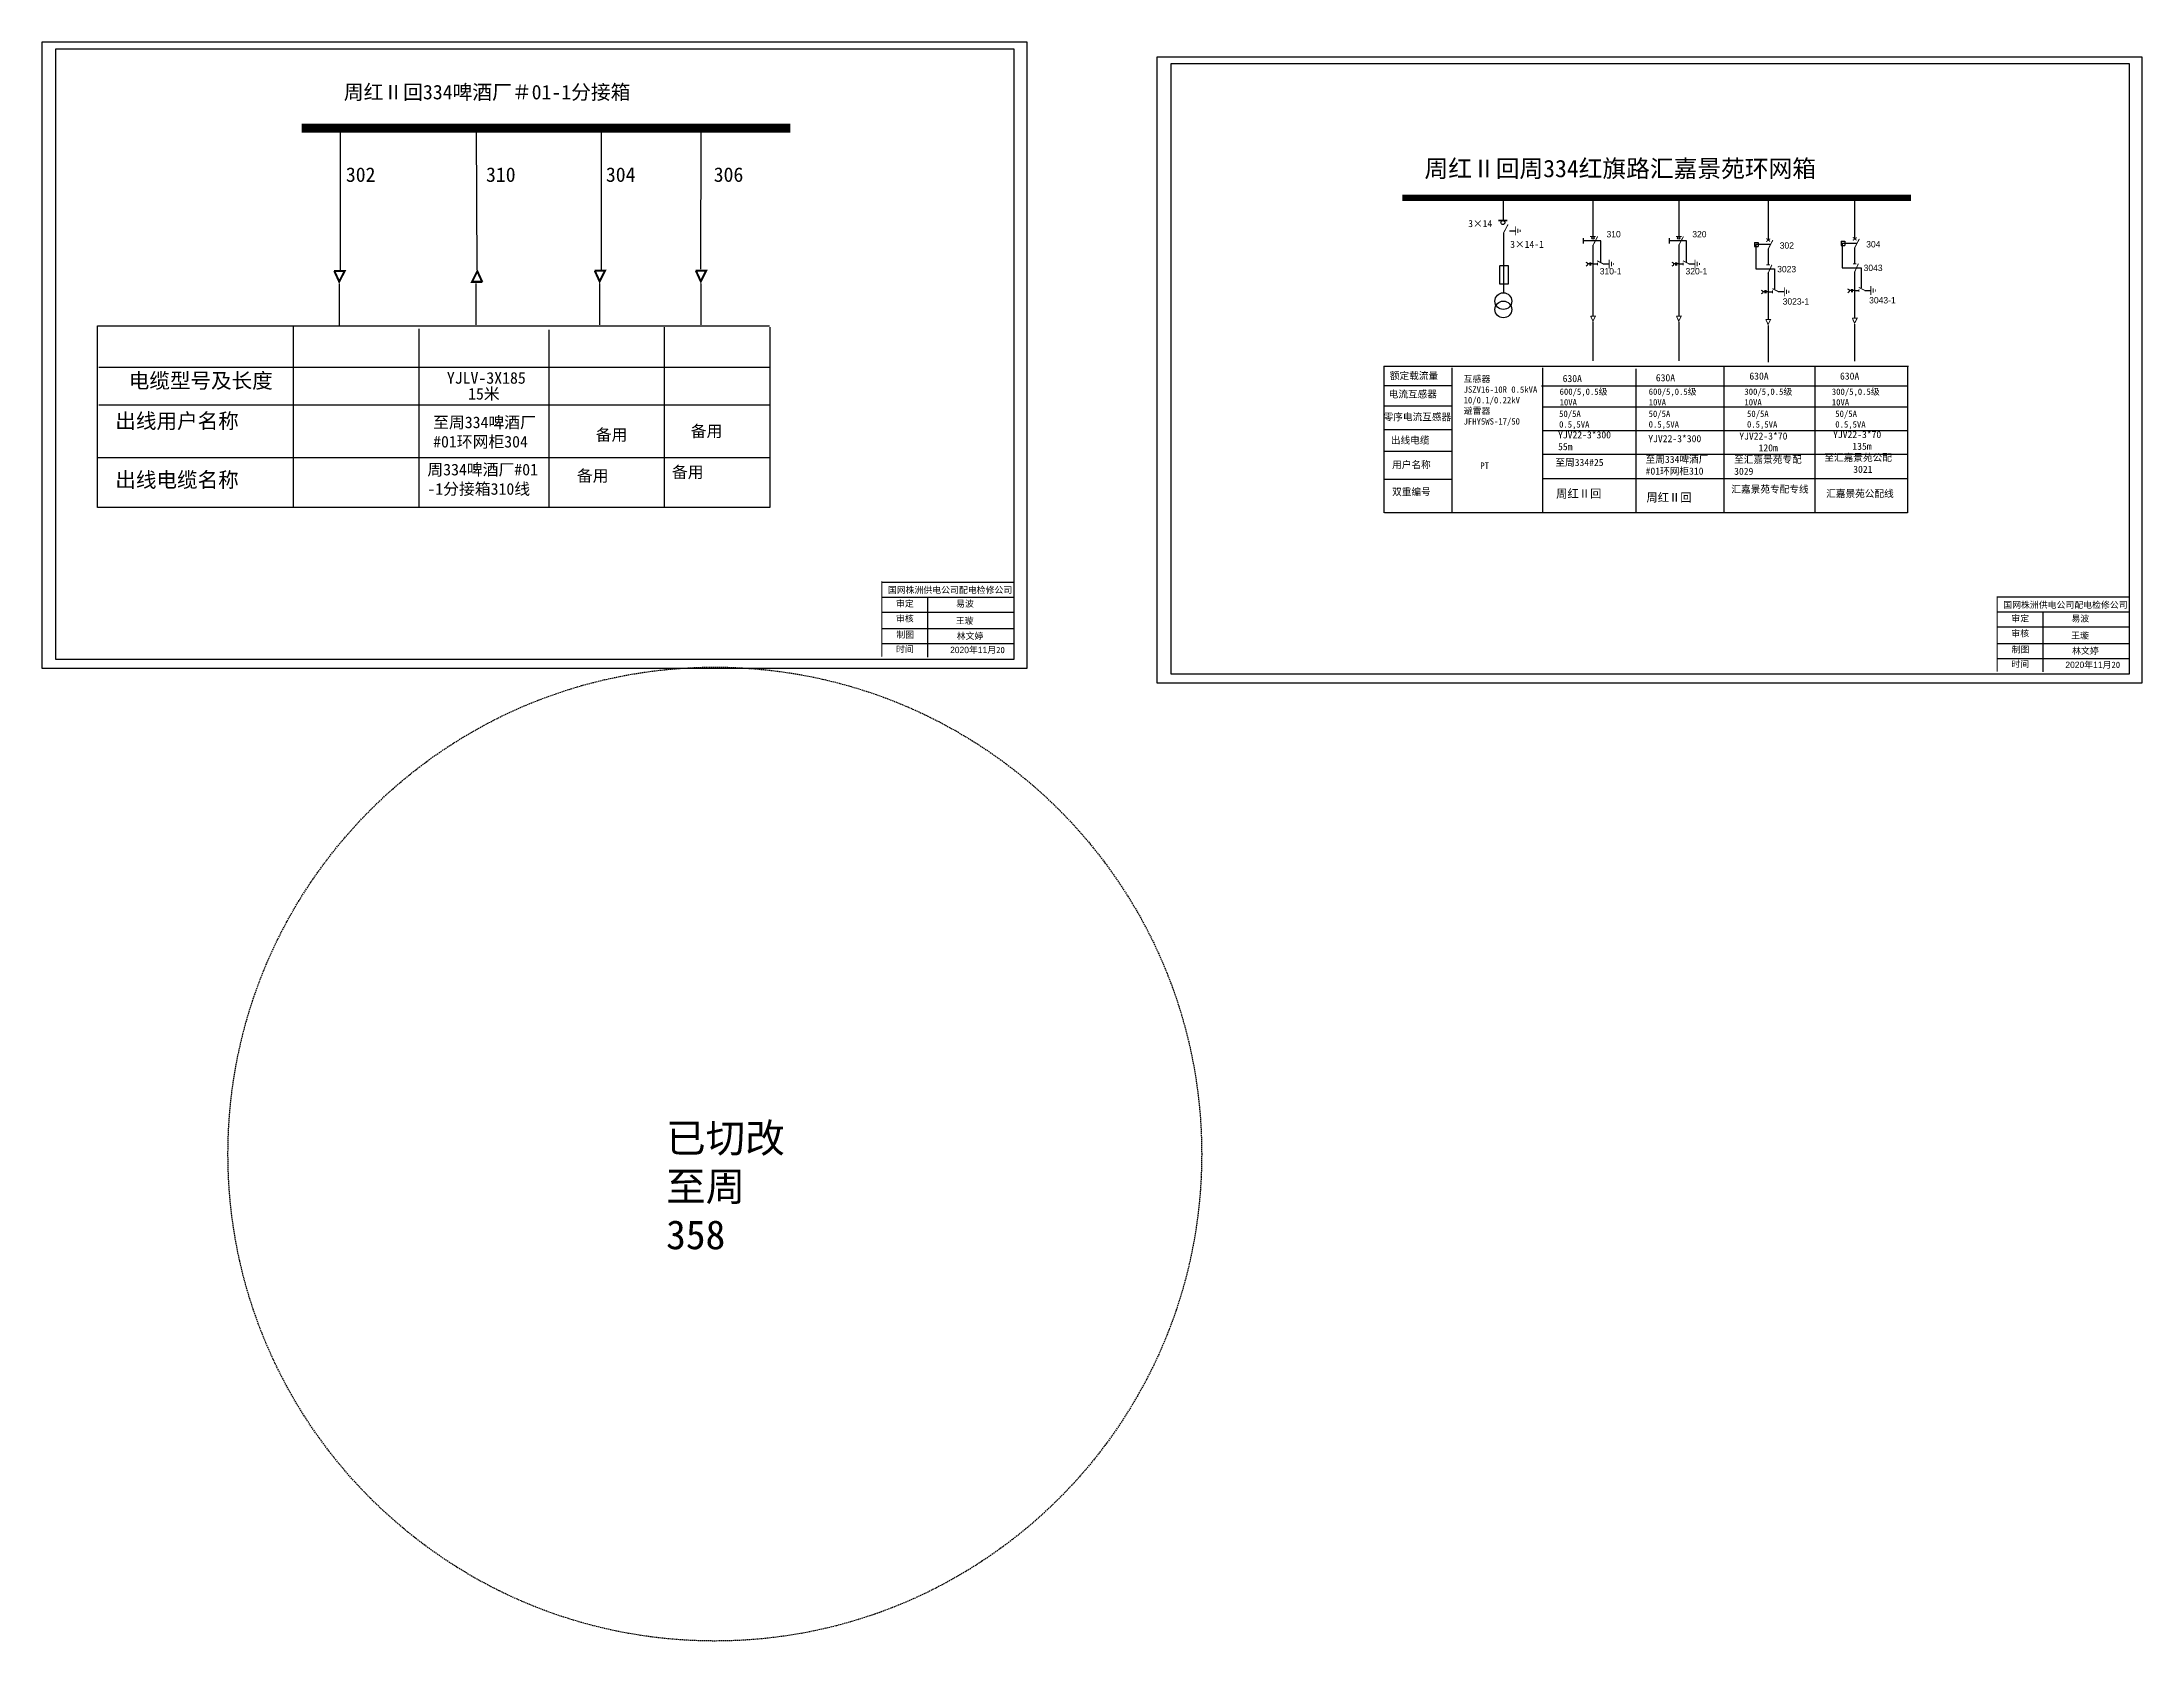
# Model space of a CAD drawing. Extents: x -1623 to -1078, y -1801 to -1525.
# Drawn here: x -1440.1 to -1078, y -1800.7 to -1525.1 of the extents above; entities that cross this region are included whole.
import ezdxf

# ---------------------------------------------------------------- set-up
doc = ezdxf.new("R2010")
doc.units = 0
doc.header["$LTSCALE"] = 0.774411
for name, pattern in [('ACAD_ISO02W100', [15, 12, -3]), ('CENTER', [50.8, 31.75, -6.35, 6.35, -6.35]), ('DASHED', [0.45, 0.3, -0.15])]:
    doc.linetypes.add(name, pattern=pattern)
doc.layers.get('0').update_dxf_attribs({"linetype": 'CONTINUOUS'})
doc.layers.add('1', color=7, linetype='CONTINUOUS')
doc.layers.add('2', color=7, linetype='CONTINUOUS')
doc.styles.add('hztxt_txtstyle_0.00_0_0', font='simkai.ttf')
doc.styles.add('hztxt_txtstyle_1.80_0_0', font='', dxfattribs={"height": 1.8, "bigfont": 'hztxt.shx'})
doc.styles.add('hztxt_txtstyle_2.70_0_0', font='simkai.ttf', dxfattribs={"height": 2.7})
doc.styles.add('KaiTi_txtstyle_1.22_0_0', font='simkai.ttf', dxfattribs={"height": 1.220356})
doc.styles.get("Standard").update_dxf_attribs({"font": '', "height": 2.5})
doc.styles.add('STYLE1', font='txt.shx', dxfattribs={"height": 2.6})
doc.styles.add('字体', font='KTGB2312.ttf', dxfattribs={"height": 2.5})
doc.styles.add('楷体_GB2312_txtstyle_1.09_0_0', font='KTGB2312.ttf', dxfattribs={"height": 1.0944})
doc.styles.get('hztxt_txtstyle_1.80_0_0').set_extended_font_data('hztxt')
doc.styles.get('Standard').set_extended_font_data('SimSun')

# ---------------------------------------------------------------- blocks, each defined once
blk = doc.blocks.new('JD')
for points in [[(-2, 0.2), (-2, -0.2), (2, 0.2), (2, -0.2)], [(1, -1.2), (1, -0.8), (-1, -1.2), (-1, -0.8)], [(-0.5, -1.8), (-0.5, -2.2), (0.5, -1.8), (0.5, -2.2)]]:
    blk.add_trace(points)

msp = doc.modelspace()

# ---------------------------------------------------------------- linework, layer by layer
for p, q in [((-1388.72, -1540.11), (-1388.72, -1564.55)), ((-1365.22, -1540.26), (-1365.12, -1564.31)), ((-1343.67, -1540.26), (-1343.67, -1564.43)), ((-1326.5, -1540.26), (-1326.55, -1564.19)), ((-1430.55, -1573.96), (-1314.68, -1573.96)), ((-1430.55, -1605.31), (-1430.55, -1573.96)), ((-1396.82, -1573.96), (-1396.82, -1605.28)), ((-1375.13, -1574.5), (-1375.13, -1605.28)), ((-1352.74, -1574.69), (-1352.74, -1605.32)), ((-1332.84, -1574.23), (-1332.84, -1605.32)), ((-1314.63, -1574.23), (-1314.63, -1605.31)), ((-1430.32, -1581.09), (-1314.68, -1581.09)), ((-1430.32, -1587.58), (-1314.68, -1587.58)), ((-1314.68, -1596.71), (-1430.55, -1596.71)), ((-1314.63, -1605.31), (-1430.55, -1605.31))]:
    msp.add_line(p, q)
at = {"color": 0}
for p, q in [((-1188.17, -1552.14), (-1188.17, -1555.76)), ((-1172.7, -1551.85), (-1172.7, -1558.58)), ((-1157.92, -1551.85), (-1157.92, -1558.58)), ((-1142.5, -1552.16), (-1142.5, -1559.22)), ((-1127.59, -1551.95), (-1127.59, -1559.01)), ((-1188.15, -1558), (-1188.15, -1568.26)), ((-1187.07, -1557.59), (-1186.04, -1557.59)), ((-1172.7, -1560.08), (-1172.7, -1572.29)), ((-1157.92, -1560.08), (-1157.92, -1572.29)), ((-1144.85, -1559.6), (-1144.19, -1559.6)), ((-1144.85, -1559.6), (-1144.85, -1560.33)), ((-1144.85, -1560.33), (-1144.19, -1560.33)), ((-1144.19, -1559.6), (-1144.19, -1560.33)), ((-1129.93, -1559.39), (-1129.27, -1559.39)), ((-1129.93, -1559.39), (-1129.93, -1560.13)), ((-1129.93, -1560.13), (-1129.27, -1560.13)), ((-1129.27, -1559.39), (-1129.27, -1560.13)), ((-1172.7, -1563.32), (-1171.94, -1563.32)), ((-1170.95, -1563.3), (-1169.92, -1563.3)), ((-1157.92, -1563.32), (-1157.16, -1563.32)), ((-1156.16, -1563.3), (-1155.13, -1563.3)), ((-1142.5, -1560.72), (-1142.5, -1563.44)), ((-1127.59, -1560.51), (-1127.59, -1563.23)), ((-1142.5, -1564.8), (-1142.5, -1572.84)), ((-1127.59, -1564.59), (-1127.59, -1572.63)), ((-1142.5, -1568.1), (-1141.74, -1568.1)), ((-1140.75, -1568.08), (-1139.72, -1568.08)), ((-1127.59, -1567.9), (-1126.83, -1567.9)), ((-1125.84, -1567.87), (-1124.8, -1567.87)), ((-1196.91, -1584.35), (-1208.68, -1584.35)), ((-1196.95, -1587.81), (-1208.73, -1587.81)), ((-1196.95, -1591.9), (-1208.73, -1591.9)), ((-1197, -1595.63), (-1208.77, -1595.63)), ((-1196.95, -1600.48), (-1208.73, -1600.48))]:
    msp.add_line(p, q, dxfattribs=at)
at = {"color": 0, "linetype": 'ACAD_ISO02W100'}
for p, q in [((-1142.17, -1559.98), (-1144.64, -1559.98)), ((-1144.64, -1559.98), (-1144.64, -1564.17)), ((-1127.26, -1559.78), (-1129.72, -1559.78)), ((-1129.72, -1559.78), (-1129.72, -1563.97)), ((-1129.72, -1563.97), (-1126.47, -1563.97)), ((-1126.47, -1563.97), (-1126.47, -1567.42)), ((-1144.64, -1564.17), (-1141.39, -1564.17)), ((-1141.39, -1564.17), (-1141.39, -1567.63))]:
    msp.add_line(p, q, dxfattribs=at)
at = {"linetype": 'CENTER'}
for p, q in [((-1388.86, -1566.76), (-1388.86, -1573.86)), ((-1365.3, -1566.71), (-1365.3, -1573.81)), ((-1343.96, -1566.71), (-1343.96, -1573.81)), ((-1326.52, -1566.71), (-1326.52, -1573.81))]:
    msp.add_line(p, q, dxfattribs=at)
at = {"color": 0, "linetype": 'CENTER'}
for p, q in [((-1172.7, -1573.27), (-1172.7, -1580.02)), ((-1157.91, -1573.27), (-1157.91, -1580.02)), ((-1142.5, -1573.92), (-1142.5, -1580.26)), ((-1127.59, -1573.71), (-1127.59, -1580.05))]:
    msp.add_line(p, q, dxfattribs=at)
at = {"color": 0, "linetype": 'Continuous'}
for p, q in [((-1208.75, -1580.96), (-1118.31, -1580.96)), ((-1208.7, -1606.2), (-1208.7, -1580.96)), ((-1197.01, -1581.23), (-1197.01, -1606.19)), ((-1181.38, -1581.23), (-1181.38, -1606.19)), ((-1165.28, -1581.4), (-1165.28, -1606.18)), ((-1150.16, -1581.01), (-1150.16, -1606.19)), ((-1134.43, -1581.01), (-1134.43, -1606.19)), ((-1118.49, -1581.03), (-1118.49, -1606.21)), ((-1181.57, -1584.33), (-1118.49, -1584.33)), ((-1181.38, -1587.96), (-1118.49, -1587.96)), ((-1181.38, -1592.01), (-1118.49, -1592.01)), ((-1181.38, -1596.11), (-1118.49, -1596.11)), ((-1181.38, -1600.28), (-1118.49, -1600.28)), ((-1118.49, -1606.2), (-1208.62, -1606.2)), ((-1295.31, -1618.14), (-1272.56, -1618.14)), ((-1295.31, -1620.74), (-1272.56, -1620.74)), ((-1287.44, -1620.71), (-1287.41, -1631.08)), ((-1103.02, -1620.7), (-1080.27, -1620.7)), ((-1295.31, -1623.33), (-1272.56, -1623.33)), ((-1103.02, -1623.3), (-1080.27, -1623.3)), ((-1095.14, -1623.27), (-1095.12, -1633.64)), ((-1295.31, -1626.16), (-1272.56, -1626.16)), ((-1295.31, -1628.75), (-1272.56, -1628.75)), ((-1103.02, -1625.89), (-1080.27, -1625.89)), ((-1103.02, -1628.72), (-1080.27, -1628.72)), ((-1103.02, -1631.31), (-1080.27, -1631.31))]:
    msp.add_line(p, q, dxfattribs=at)
for points in [[(-1440.1, -1525.05), (-1270.33, -1525.05), (-1270.33, -1633.04), (-1440.1, -1633.04)], [(-1437.72, -1526.21), (-1272.57, -1526.21), (-1272.57, -1631.48), (-1437.72, -1631.48)], [(-1247.81, -1527.61), (-1078.04, -1527.61), (-1078.04, -1635.6), (-1247.81, -1635.6)], [(-1245.43, -1528.77), (-1080.28, -1528.77), (-1080.28, -1634.04), (-1245.43, -1634.04)]]:
    msp.add_lwpolyline(points, close=True, dxfattribs=at)
at = {"color": 0}
for points, const_width in [([(-1205.55, -1551.94), (-1117.87, -1551.94)], 1.1), ([(-1189, -1555.81), (-1187.46, -1555.81)], 0.261), ([(-1188.15, -1558.04), (-1187.33, -1556.48)], 0.165), ([(-1173.19, -1558.6), (-1172.22, -1558.6)], 0.165), ([(-1172.7, -1560.12), (-1171.88, -1558.56)], 0.165), ([(-1158.4, -1558.6), (-1157.43, -1558.6)], 0.165), ([(-1157.92, -1560.12), (-1157.09, -1558.56)], 0.165), ([(-1142.82, -1559.47), (-1142.15, -1558.96)], 0.165), ([(-1142.81, -1558.92), (-1142.16, -1559.45)], 0.165), ([(-1142.5, -1560.76), (-1141.68, -1559.2)], 0.165), ([(-1127.9, -1559.26), (-1127.23, -1558.76)], 0.165), ([(-1127.9, -1558.71), (-1127.25, -1559.25)], 0.165), ([(-1127.59, -1560.55), (-1126.77, -1558.99)], 0.165), ([(-1171.99, -1562.77), (-1170.89, -1563.32)], 0.165), ([(-1171.94, -1563.07), (-1171.94, -1563.57)], 0.165), ([(-1157.2, -1562.77), (-1156.1, -1563.32)], 0.165), ([(-1157.16, -1563.07), (-1157.16, -1563.57)], 0.165), ([(-1142.8, -1563.49), (-1142.19, -1563.49)], 0.165), ([(-1142.54, -1565), (-1141.84, -1563.45)], 0.165), ([(-1127.89, -1563.28), (-1127.28, -1563.28)], 0.165), ([(-1127.62, -1564.8), (-1126.93, -1563.24)], 0.165), ([(-1141.78, -1567.56), (-1140.69, -1568.1)], 0.165), ([(-1126.87, -1567.35), (-1125.77, -1567.9)], 0.165), ([(-1126.83, -1567.64), (-1126.83, -1568.15)], 0.165), ([(-1141.74, -1567.85), (-1141.74, -1568.36)], 0.165), ([(-1173.11, -1572.31), (-1172.27, -1572.31), (-1172.7, -1573.16), (-1173.1, -1572.3)], 0.165), ([(-1158.32, -1572.31), (-1157.48, -1572.31), (-1157.91, -1573.16), (-1158.31, -1572.3)], 0.165), ([(-1142.91, -1572.89), (-1142.07, -1572.89), (-1142.5, -1573.74), (-1142.9, -1572.88)], 0.165), ([(-1128, -1572.68), (-1127.16, -1572.68), (-1127.59, -1573.53), (-1127.99, -1572.67)], 0.165)]:
    msp.add_lwpolyline(points, dxfattribs=dict(at, const_width=const_width))
for points in [[(-1174.37, -1558.85), (-1174.37, -1559.76)], [(-1159.58, -1558.85), (-1159.58, -1559.76)], [(-1188.81, -1563.68), (-1188.81, -1566.76), (-1187.28, -1566.76), (-1187.28, -1563.65), (-1188.81, -1563.65)], [(-1173.26, -1563.31), (-1173.61, -1563.31)], [(-1173.26, -1563.08), (-1173.26, -1563.58)], [(-1173.1, -1563.08), (-1173.1, -1563.58)], [(-1172.71, -1563.31), (-1173.1, -1563.31)], [(-1158.47, -1563.31), (-1158.82, -1563.31)], [(-1158.47, -1563.08), (-1158.47, -1563.58)], [(-1158.32, -1563.08), (-1158.32, -1563.58)], [(-1157.92, -1563.31), (-1158.32, -1563.31)], [(-1128.14, -1567.66), (-1128.14, -1568.16)], [(-1127.99, -1567.66), (-1127.99, -1568.16)], [(-1143.06, -1568.1), (-1143.4, -1568.1)], [(-1143.06, -1567.86), (-1143.06, -1568.37)], [(-1142.9, -1567.86), (-1142.9, -1568.37)], [(-1142.5, -1568.1), (-1142.9, -1568.1)], [(-1128.14, -1567.89), (-1128.49, -1567.89)], [(-1127.59, -1567.89), (-1127.99, -1567.89)]]:
    msp.add_lwpolyline(points, dxfattribs=at)
at = {"color": 0, "linetype": 'ACAD_ISO02W100'}
for points in [[(-1171.35, -1563.06), (-1171.35, -1559.31), (-1174.37, -1559.31)], [(-1156.57, -1563.06), (-1156.57, -1559.31), (-1159.58, -1559.31)]]:
    msp.add_lwpolyline(points, dxfattribs=at)
at = {"color": 0}
for points in [[(-1173.9, -1563.03, -0.877934), (-1173.89, -1563.7)], [(-1159.11, -1563.03, -0.877934), (-1159.1, -1563.7)], [(-1128.79, -1567.6, -0.877934), (-1128.77, -1568.27)], [(-1143.7, -1567.81, -0.877934), (-1143.69, -1568.48)]]:
    msp.add_lwpolyline(points, format="xyb", dxfattribs=at)
at = {"const_width": 0.354}
for points in [[(-1389.74, -1564.54), (-1387.93, -1564.54), (-1388.86, -1566.37), (-1389.71, -1564.51)], [(-1364.17, -1566.4), (-1365.97, -1566.4), (-1365.05, -1564.57), (-1364.19, -1566.43)], [(-1344.84, -1564.49), (-1343.03, -1564.49), (-1343.96, -1566.32), (-1344.81, -1564.46)], [(-1327.4, -1564.49), (-1325.59, -1564.49), (-1326.52, -1566.32), (-1327.37, -1564.46)]]:
    msp.add_lwpolyline(points, dxfattribs=at)
at = {"color": 0, "linetype": 'Continuous', "const_width": 0.182}
for points in [[(-1295.33, -1618.04), (-1295.32, -1631.04)], [(-1103.03, -1620.6), (-1103.03, -1633.6)]]:
    msp.add_lwpolyline(points, dxfattribs=at)
at = {"color": 0}
for centre, radius in [((-1188.23, -1556.18), 0.335), ((-1172.7, -1558.83), 0.211), ((-1157.92, -1558.83), 0.211)]:
    msp.add_circle(centre, radius, dxfattribs=at)
at = {"color": 1, "linetype": 'DASHED'}
msp.add_circle((-1324.1, -1716.76), 83.94, dxfattribs=at)
at = {"layer": '1', "const_width": 1.56}
msp.add_lwpolyline([(-1395.34, -1539.91), (-1311.08, -1539.91)], dxfattribs=at)
at = {"layer": '2', "color": 0}
for centre in [(-1188.15, -1569.72), (-1188.15, -1571.16)]:
    msp.add_circle(centre, 1.44, dxfattribs=at)

# ---------------------------------------------------------------- block references
at = {"color": 0, "xscale": 0.3844120780054254, "yscale": 0.3844120780054254, "zscale": 0.3844120780054647, "rotation": 90}
for p in [(-1186.02, -1557.62), (-1169.9, -1563.33), (-1155.11, -1563.33), (-1139.7, -1568.11), (-1124.79, -1567.9)]:
    msp.add_blockref('JD', p, dxfattribs=at)

# ---------------------------------------------------------------- texts
for s, height, p in [('周红Ⅱ回334啤酒厂＃01-1分接箱', 2.5, (-1388.06, -1534.94)), ('YJLV-3X185', 2, (-1370.3, -1583.96)), ('15米', 2, (-1366.64, -1586.69))]:
    msp.add_text(s, height=height).set_placement(p)
at = {"linetype": 'Continuous'}
for s, p in [('302', (-1387.71, -1549.16)), ('310', (-1363.55, -1549.16)), ('304', (-1342.88, -1549.16)), ('306', (-1324.29, -1549.16))]:
    msp.add_text(s, height=2.5, dxfattribs=at).set_placement(p)
at = {"color": 0, "linetype": 'Continuous', "style": 'hztxt_txtstyle_2.70_0_0'}
for s, p in [('3×14', (-1194.21, -1556.96)), ('3×14-1', (-1186.97, -1560.54))]:
    msp.add_text(s, height=1.22, dxfattribs=at).set_placement(p)
at = {"color": 0, "style": 'hztxt_txtstyle_1.80_0_0'}
for s, p in [('310', (-1170.36, -1558.73)), ('320', (-1155.57, -1558.73)), ('302', (-1140.5, -1560.68)), ('304', (-1125.59, -1560.47)), ('310-1', (-1171.53, -1565.12)), ('320-1', (-1156.74, -1565.12)), ('3023', (-1140.94, -1564.75)), ('3043', (-1126.03, -1564.54)), ('3023-1', (-1139.99, -1570.33)), ('3043-1', (-1125.08, -1570.12))]:
    msp.add_text(s, height=1.098, dxfattribs=at).set_placement(p)
at = {"color": 0, "linetype": 'Continuous', "attachment_point": 1}
for s, insert, char_height, width, style in [('{\\fSimSun|b0|i0|c134|p2;周红Ⅱ回周334红旗路汇嘉景苑环网箱}', (-1201.74, -1545.36), 3, 85.7498, '字体'), ('{\\fSimSun|b0|i0|c134|p2;额定载流量}', (-1207.71, -1581.96), 1.2204, 19.6738, 'hztxt_txtstyle_2.70_0_0'), ('{\\fSimSun|b0|i0|c134|p2;630A}', (-1145.73, -1582.03), 1.2204, 19.6738, 'hztxt_txtstyle_2.70_0_0'), ('{\\fSimSun|b0|i0|c134|p2;630A}', (-1130.11, -1582.03), 1.2204, 19.6738, 'hztxt_txtstyle_2.70_0_0'), ('{\\fSimSun|b0|i0|c134|p2;电流互感器}', (-1207.92, -1585.14), 1.2204, 19.6738, 'hztxt_txtstyle_2.70_0_0'), ('\\A1;{\\fSimSun|b0|i0|c134|p2;互感器\\PJSZV16-10R 0.5kVA\\P10/0.1/0.22kV\\P避雷器\\PJFHY5WS-17/50}', (-1195, -1582.58), 1.0983, 20.2524, 'hztxt_txtstyle_2.70_0_0'), ('\\A1;{\\fSimSun|b0|i0|c134|p2;600/5,0.5级\\P10VA}', (-1178.45, -1584.78), 1.0983, 20.2524, 'hztxt_txtstyle_2.70_0_0'), ('{\\fSimSun|b0|i0|c134|p2;630A}', (-1177.93, -1582.46), 1.2204, 19.6738, 'hztxt_txtstyle_2.70_0_0'), ('\\A1;{\\fSimSun|b0|i0|c134|p2;600/5,0.5级\\P10VA}', (-1163.09, -1584.78), 1.0983, 20.2524, 'hztxt_txtstyle_2.70_0_0'), ('{\\fSimSun|b0|i0|c134|p2;630A}', (-1161.86, -1582.32), 1.2204, 19.6738, 'hztxt_txtstyle_2.70_0_0'), ('\\A1;{\\fSimSun|b0|i0|c134|p2;300/5,0.5级\\P10VA}', (-1146.59, -1584.78), 1.0983, 20.2524, 'hztxt_txtstyle_2.70_0_0'), ('\\A1;{\\fSimSun|b0|i0|c134|p2;300/5,0.5级\\P10VA}', (-1131.52, -1584.78), 1.0983, 20.2524, 'hztxt_txtstyle_2.70_0_0'), ('{\\fSimSun|b0|i0|c134|p2;零序电流互感器}', (-1208.79, -1589.07), 1.2204, 19.6738, 'hztxt_txtstyle_2.70_0_0'), ('{\\fSimSun|b0|i0|c134|p2;50/5A\\P0.5,5VA}', (-1178.54, -1588.59), 1.0983, 19.6738, 'hztxt_txtstyle_2.70_0_0'), ('{\\fSimSun|b0|i0|c134|p2;50/5A\\P0.5,5VA}', (-1163.1, -1588.59), 1.0983, 19.6738, 'hztxt_txtstyle_2.70_0_0'), ('{\\fSimSun|b0|i0|c134|p2;50/5A\\P0.5,5VA}', (-1146.14, -1588.59), 1.0983, 19.6738, 'hztxt_txtstyle_2.70_0_0'), ('{\\fSimSun|b0|i0|c134|p2;50/5A\\P0.5,5VA}', (-1130.92, -1588.59), 1.0983, 19.6738, 'hztxt_txtstyle_2.70_0_0'), ('{\\fSimSun|b0|i0|c134|p2;出线电缆}', (-1207.54, -1593.08), 1.2204, 19.6738, 'hztxt_txtstyle_2.70_0_0'), ('YJV22-3*300\\P55m', (-1178.72, -1592.16), 1.2204, 19.6738, 'hztxt_txtstyle_2.70_0_0'), ('YJV22-3*300', (-1163.16, -1592.82), 1.2204, 19.6738, 'hztxt_txtstyle_2.70_0_0'), ('{\\fSimSun|b0|i0|c134|p2;至周334啤酒厂#01环网柜310}', (-1163.62, -1596.38), 1.2204, 12.687, 'hztxt_txtstyle_2.70_0_0'), ('{\\fSimSun|b0|i0|c134|p2;用户名称}', (-1207.33, -1597.31), 1.2204, 19.6738, 'hztxt_txtstyle_2.70_0_0'), ('{\\fSimSun|b0|i0|c134|p2;PT}', (-1192.12, -1597.53), 1.1026, 8.5785, 'hztxt_txtstyle_0.00_0_0'), ('{\\fSimSun|b0|i0|c134|p2;至周334#25}', (-1179.18, -1596.92), 1.2204, 10.5639, 'hztxt_txtstyle_2.70_0_0'), ('{\\fSimSun|b0|i0|c134|p2;双重编号}', (-1207.33, -1601.99), 1.2204, 19.6738, 'hztxt_txtstyle_2.70_0_0'), ('国网株洲供电公司配电检修公司', (-1294.27, -1618.97), 1.0944, 29.9201, '字体'), ('\\f\uffbfﾬￌﾣﾤ_GB2312|b0|i0|c134|p49;审定', (-1292.87, -1621.31), 1.0944, 8.5588, '字体'), ('易波', (-1282.5, -1621.33), 1.094, 8.5588, '字体'), ('国网株洲供电公司配电检修公司', (-1101.97, -1621.53), 1.0944, 29.9201, '字体'), ('\\f\uffbfﾬￌﾣﾤ_GB2312|b0|i0|c134|p49;审核', (-1292.87, -1623.89), 1.0944, 8.5588, '字体'), ('王璇', (-1282.56, -1624.26), 1.094, 8.5588, '字体'), ('\\f\uffbfﾬￌﾣﾤ_GB2312|b0|i0|c134|p49;审定', (-1100.57, -1623.87), 1.0944, 8.5588, '字体'), ('易波', (-1090.21, -1623.89), 1.094, 8.5588, '字体'), ('\\f\uffbfﾬￌﾣﾤ_GB2312|b0|i0|c134|p49;制图', (-1292.81, -1626.67), 1.0944, 8.5588, '字体'), ('\\f\uffbfﾬￌﾣﾤ_GB2312|b0|i0|c134|p49;时间', (-1292.87, -1629.18), 1.0944, 8.5588, '字体'), ('\\f\uffbfﾬￌﾣﾤ_GB2312|b0|i0|c134|p49;审核', (-1100.57, -1626.45), 1.0944, 8.5588, '字体'), ('\\f\uffbfﾬￌﾣﾤ_GB2312|b0|i0|c134|p49;制图', (-1100.51, -1629.23), 1.0944, 8.5588, '字体'), ('王璇', (-1090.26, -1626.82), 1.094, 8.5588, '字体'), ('\\f\uffbfﾬￌﾣﾤ_GB2312|b0|i0|c134|p49;时间', (-1100.57, -1631.74), 1.0944, 8.5588, '字体')]:
    msp.add_mtext(s, dxfattribs=dict(at, insert=insert, char_height=char_height, width=width, style=style))
at = {"linetype": 'DASHED', "char_height": 2.6, "attachment_point": 1, "style": 'STYLE1'}
for s, insert, width in [('{\\f\uffbfﾬￌﾣﾤ_GB2312|b0|i0|c134|p49;电缆型号及长度}', (-1425.14, -1582.13), 28.4221), ('{\\f\uffbfﾬￌﾣﾤ_GB2312|b0|i0|c134|p49;出线用户名称}', (-1427.46, -1589.07), 25.3742), ('{\\f\uffbfﾬￌﾣﾤ_GB2312|b0|i0|c134|p49;出线电缆名称}', (-1427.46, -1599.22), 33.7641)]:
    msp.add_mtext(s, dxfattribs=dict(at, insert=insert, width=width))
at = {"linetype": 'Continuous', "attachment_point": 1, "style": '字体'}
for s, insert, char_height, width in [('{\\fSimSun|b0|i0|c134|p2;至周334啤酒厂\\P#01环网柜304}', (-1372.67, -1589.62), 1.9998, 19.8387), ('{\\fSimSun|b0|i0|c134|p2;备用}', (-1344.63, -1591.76), 1.9998, 19.8387), ('{\\fSimSun|b0|i0|c134|p2;备用}', (-1328.26, -1591.13), 1.9998, 19.8387), ('{\\fSimSun|b0|i0|c134|p2;周334啤酒厂#01\\P-1分接箱310线}', (-1373.66, -1597.76), 1.9998, 22.7237), ('{\\fSimSun|b0|i0|c134|p2;备用}', (-1347.88, -1598.82), 1.9998, 19.8387), ('{\\fSimSun|b0|i0|c134|p2;备用}', (-1331.5, -1598.19), 1.9998, 19.8387), ('{\\fSimSun|b0|i0|c134|p2;已切改至周358}', (-1332.5, -1711.49), 5, 22.7237)]:
    msp.add_mtext(s, dxfattribs=dict(at, insert=insert, char_height=char_height, width=width))
at = {"color": 7, "linetype": 'Continuous', "attachment_point": 1}
for s, insert, char_height, width, style in [('YJV22-3*70^J    120m', (-1147.47, -1592.37), 1.2204, 19.6738, 'KaiTi_txtstyle_1.22_0_0'), ('YJV22-3*70^J    135m', (-1131.3, -1592.1), 1.2204, 19.6738, 'KaiTi_txtstyle_1.22_0_0'), ('{\\fSimSun|b0|i0|c134|p2;至汇嘉景苑专配3029}', (-1148.36, -1596.41), 1.2204, 12.687, 'KaiTi_txtstyle_1.22_0_0'), ('{\\fSimSun|b0|i0|c134|p2;至汇嘉景苑公配 \\P      3021}', (-1132.81, -1596.07), 1.2204, 12.687, 'KaiTi_txtstyle_1.22_0_0'), ('{\\fSimSun|b0|i0|c134|p2;汇嘉景苑专配专线}', (-1148.84, -1601.53), 1.2204, 12.687, 'KaiTi_txtstyle_1.22_0_0'), ('{\\fSimSun|b0|i0|c134|p2;汇嘉景苑公配线}', (-1132.49, -1602.29), 1.2204, 14.0278, 'KaiTi_txtstyle_1.22_0_0'), ('2020{\\fSimSun|b0|i0|c134|p2;年}11{\\fSimSun|b0|i0|c134|p2;月20}', (-1283.54, -1629.31), 1.0944, 16.0081, '楷体_GB2312_txtstyle_1.09_0_0'), ('{\\fSimSun|b0|i0|c134|p2;林文婷}', (-1282.39, -1626.9), 1.0944, 8.5588, '楷体_GB2312_txtstyle_1.09_0_0'), ('2020{\\fSimSun|b0|i0|c134|p2;年}11{\\fSimSun|b0|i0|c134|p2;月20}', (-1091.25, -1631.87), 1.0944, 16.0081, '楷体_GB2312_txtstyle_1.09_0_0'), ('{\\fSimSun|b0|i0|c134|p2;林文婷}', (-1090.1, -1629.46), 1.0944, 8.5588, '楷体_GB2312_txtstyle_1.09_0_0')]:
    msp.add_mtext(s, dxfattribs=dict(at, insert=insert, char_height=char_height, width=width, style=style))
at = {"color": 0, "char_height": 1.43, "width": 17.776, "attachment_point": 1}
for insert in [(-1179.05, -1602.2), (-1163.49, -1602.86)]:
    msp.add_mtext('周红Ⅱ回', dxfattribs=dict(at, insert=insert))

doc.saveas('drawing.dxf')
